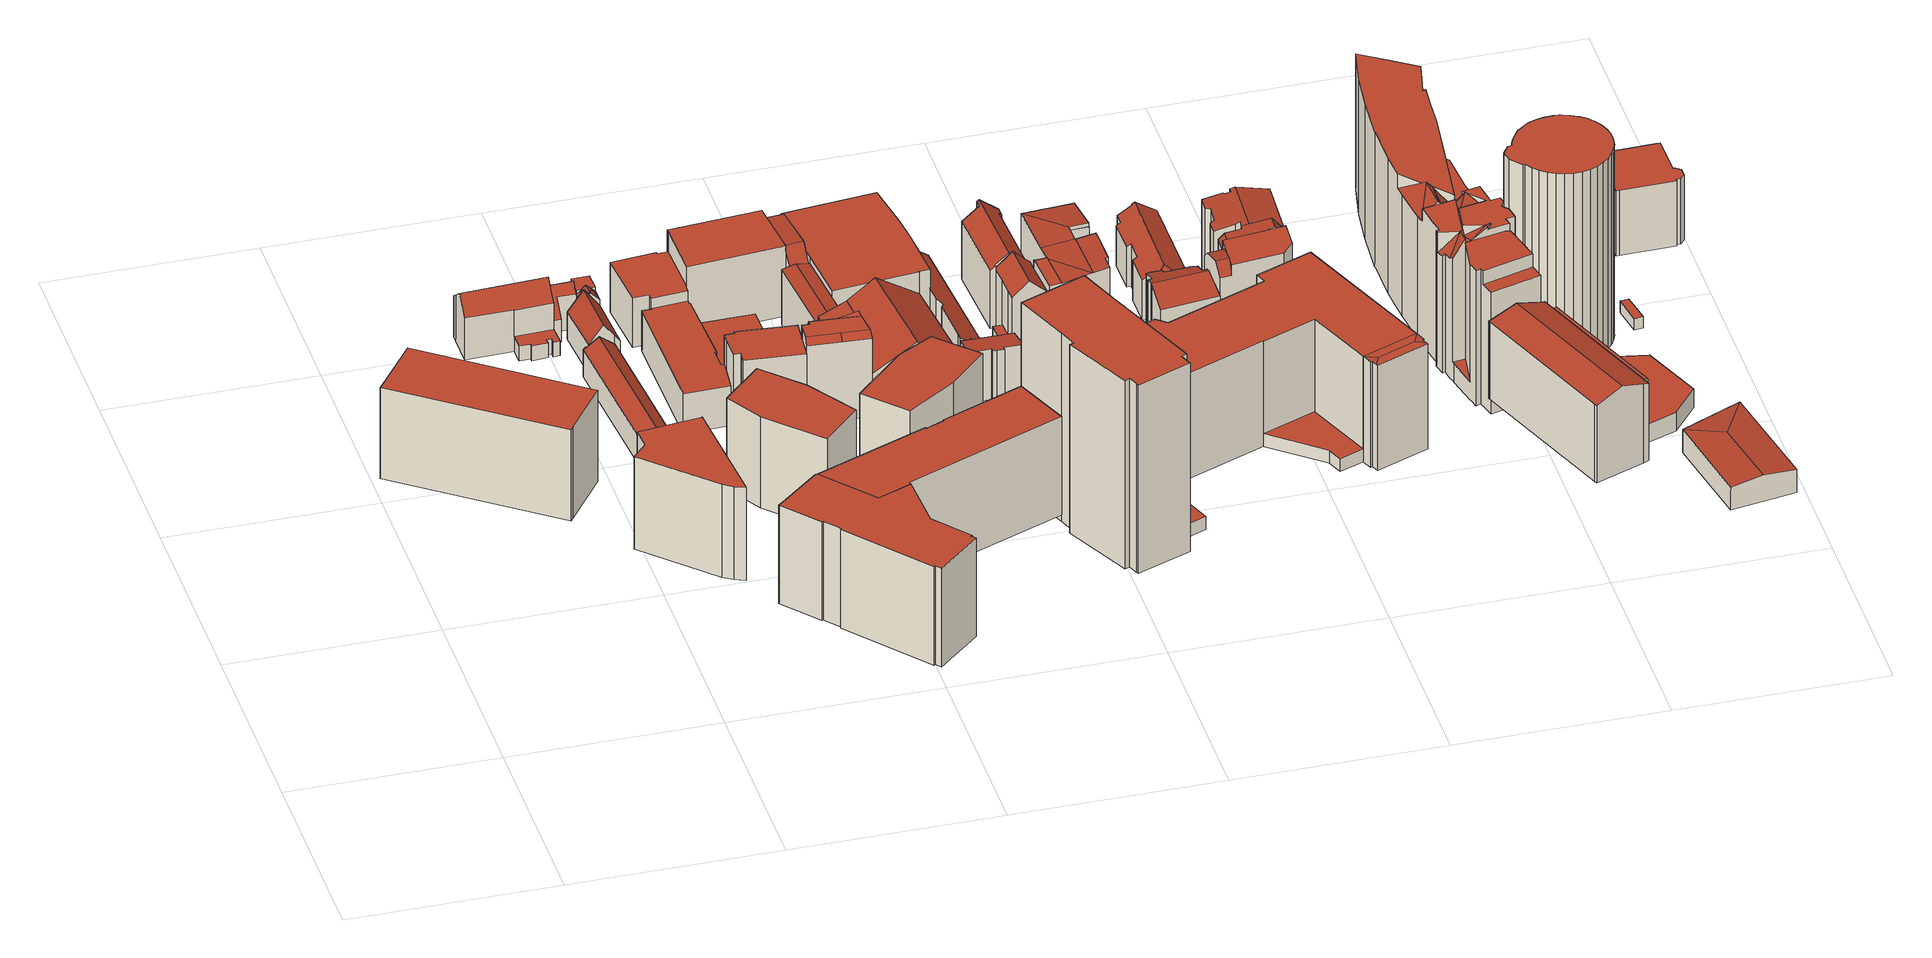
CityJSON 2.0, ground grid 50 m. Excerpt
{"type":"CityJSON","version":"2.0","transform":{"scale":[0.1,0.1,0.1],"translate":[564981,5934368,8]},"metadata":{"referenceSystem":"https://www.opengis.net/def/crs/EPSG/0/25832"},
"CityObjects":{
"building1":{"type":"Building","attributes":{"Gemeindeschluessel":"02100108","Geometrietyp2DReferenz":"3000","function":"31001_3010","roofType":"1000","measuredHeight":24.25,"storeysAboveGround":6},"address":[{"country":"Germany","locality":"Hamburg","thoroughfareNumber":"100","thoroughfareName":"Kaiser-Wilhelm-Straße","postcode":"20355"}],"geometry":[{"type":"Solid","lod":"2","boundaries":[[[[0,1,2,3,4,5]],[[6,7,8,9,10,11]],[[0,5,10,9]],[[4,3,6,11]],[[3,2,7,6]],[[2,1,8,7]],[[1,0,9,8]],[[10,5,4,11]]]],"semantics":{"surfaces":[{"type":"RoofSurface"},{"type":"GroundSurface"},{"type":"WallSurface"}],"values":[[0,1,2,2,2,2,2,2]]}}]},
"building2":{"type":"Building","attributes":{"Gemeindeschluessel":"02100108","Geometrietyp2DReferenz":"3000","function":"31001_2310","roofType":"1000","measuredHeight":24.71,"storeysAboveGround":7},"address":[{"country":"Germany","locality":"Hamburg","thoroughfareNumber":"50","thoroughfareName":"Kaiser-Wilhelm-Straße","postcode":"20355"}],"geometry":[{"type":"Solid","lod":"2","boundaries":[[[[12,13,14,15]],[[13,16,17,14]],[[16,18,19,17]],[[18,20,21,19]],[[18,16,13,12,22,23,24,20]],[[25,26,15,14,17,19,21,27]],[[26,22,12,15]],[[25,23,22,26]],[[21,20,24,27]],[[27,24,23,25]]]],"semantics":{"surfaces":[{"type":"WallSurface"},{"type":"RoofSurface"},{"type":"GroundSurface"}],"values":[[0,0,0,0,1,2,0,0,0,0]]}}]},
"building3":{"type":"Building","attributes":{"Gemeindeschluessel":"02100108","Geometrietyp2DReferenz":"3000","function":"31001_2010","roofType":"3100","measuredHeight":14.69,"storeysAboveGround":3},"address":[{"country":"Germany","locality":"Hamburg","thoroughfareNumber":"11","thoroughfareName":"Dragonerstall","postcode":"20355"}],"geometry":[{"type":"Solid","lod":"2","boundaries":[[[[28,29,30,31,32,33,34,35,36,37]],[[38,39,40,41]],[[42,43,36,35]],[[34,33,44,45]],[[33,32,46,44]],[[32,31,47,46]],[[31,30,48,47]],[[30,29,49,48]],[[29,28,50,49]],[[28,37,51,50]],[[52,41,40,53,54,45,44,46,47,48,49,50,51,55]],[[51,37,36,43,56,55]],[[54,57,42,35,34,45]],[[53,58,59,57,54]],[[53,40,39,58]],[[52,55,56,60]],[[52,60,61,38,41]],[[58,39,38,61,59]],[[61,60,56,43,42,57,59]]]],"semantics":{"surfaces":[{"type":"RoofSurface"},{"type":"WallSurface"},{"type":"GroundSurface"}],"values":[[0,1,1,1,1,1,1,1,1,1,2,1,1,1,1,1,1,0,0]]}}]},
"building4":{"type":"Building","attributes":{"Gemeindeschluessel":"02100108","Geometrietyp2DReferenz":"3000","function":"31001_1010","roofType":"3100","measuredHeight":10.01,"storeysAboveGround":2},"address":[{"country":"Germany","locality":"Hamburg","thoroughfareNumber":"54a","thoroughfareName":"Bäckerbreitergang","postcode":"20355"}],"geometry":[{"type":"Solid","lod":"2","boundaries":[[[[62,63,64,65]],[[66,67,68,69]],[[67,70,71,68]],[[70,72,73,71]],[[69,68,71,73,65,64,74]],[[65,73,72,75,62]],[[69,74,76,66]],[[64,63,77,76,74]],[[63,62,75,77]],[[75,72,70,67,66,76,77]]]],"semantics":{"surfaces":[{"type":"WallSurface"},{"type":"GroundSurface"},{"type":"RoofSurface"}],"values":[[0,0,0,0,1,0,0,0,2,2]]}}]},
"building5":{"type":"Building","attributes":{"Gemeindeschluessel":"02100108","Geometrietyp2DReferenz":"3000","function":"31001_1010","roofType":"3100","measuredHeight":12.44,"storeysAboveGround":2},"address":[{"country":"Germany","locality":"Hamburg","thoroughfareNumber":"50","thoroughfareName":"Bäckerbreitergang","postcode":"20355"}],"geometry":[{"type":"Solid","lod":"2","boundaries":[[[[78,79,80,81,82]],[[80,79,83,84]],[[79,78,85,83]],[[86,84,83,85,87]],[[80,84,86,88,81]],[[86,87,89,88]],[[85,78,82,89,87]],[[89,82,81,88]]]],"semantics":{"surfaces":[{"type":"RoofSurface"},{"type":"WallSurface"},{"type":"GroundSurface"}],"values":[[0,1,1,2,1,1,1,0]]}}]},
"building6":{"type":"Building","attributes":{"Gemeindeschluessel":"02100108","Geometrietyp2DReferenz":"3000","function":"31001_1010","roofType":"3100","measuredHeight":11.2,"storeysAboveGround":3},"address":[{"country":"Germany","locality":"Hamburg","thoroughfareNumber":"9","thoroughfareName":"Dragonerstall","postcode":"20355"}],"geometry":[{"type":"Solid","lod":"2","boundaries":[[[[90,91,92,93,94]],[[95,96,97,98]],[[99,100,101,90,102,103,104,95,105]],[[106,96,95]],[[107,108,95,98]],[[105,108,107]],[[109,105,107,110]],[[111,105,109]],[[103,102,112]],[[101,91,90]],[[99,105,111]],[[104,106,95]],[[113,114,115,116]],[[110,107,98,97,117,118]],[[119,116,115,120,121,118,117,122]],[[92,120,115,114,93]],[[117,97,96,106,104,122]],[[121,100,99,111,109,110,118]],[[95,108,105]],[[120,92,91,101,100,121]],[[116,119,123,113]],[[122,104,103,112,123,119]],[[90,94,102]],[[123,112,102,94,93,114,113]]]],"semantics":{"surfaces":[{"type":"RoofSurface"},{"type":"WallSurface"},{"type":"GroundSurface"}],"values":[[0,0,0,0,0,0,0,0,1,1,1,1,1,1,2,1,1,1,1,1,1,1,1,0]]}}]},
"building7":{"type":"Building","attributes":{"Gemeindeschluessel":"02100108","Geometrietyp2DReferenz":"3000","function":"31001_1120","roofType":"1000","measuredHeight":24.29,"storeysAboveGround":7},"address":[{"country":"Germany","locality":"Hamburg","thoroughfareNumber":"12","thoroughfareName":"Bäckerbreitergang","postcode":"20355"}],"geometry":[{"type":"Solid","lod":"2","boundaries":[[[[124,125,126,127]],[[125,128,129,126]],[[128,130,131,129]],[[132,133,134,135]],[[133,124,127,134]],[[130,132,135,131]],[[135,134,127,126,129,131]],[[130,128,125,124,133,132]]]],"semantics":{"surfaces":[{"type":"WallSurface"},{"type":"GroundSurface"},{"type":"RoofSurface"}],"values":[[0,0,0,0,0,0,1,2]]}}]},
"building8":{"type":"Building","attributes":{"Gemeindeschluessel":"02100108","Geometrietyp2DReferenz":"3000","function":"31001_3010","roofType":"1000","measuredHeight":26.12,"storeysAboveGround":7},"address":[{"country":"Germany","locality":"Hamburg","thoroughfareNumber":"40","thoroughfareName":"Kaiser-Wilhelm-Straße","postcode":"20355"}],"geometry":[{"type":"Solid","lod":"2","boundaries":[[[[136,137,138,139]],[[140,141,142,143]],[[144,145,146,147]],[[145,148,149,146]],[[148,150,151,149]],[[150,152,153,151]],[[137,154,155,138]],[[156,157,158,159]],[[157,160,161,158]],[[160,162,163,161]],[[162,164,165,163]],[[164,166,167,165]],[[168,169,170,171]],[[169,172,173,170]],[[174,175,176,177]],[[175,178,179,176]],[[139,156,159,179,178,136]],[[180,171,170,173,147,146,149,151,153,143,142,177,176,179,159,158,161,163,165,167,181]],[[140,152,150,148,145,144,172,169,168,182,154,137,136,178,175,174,141]],[[182,180,181,183,155,154]],[[181,167,166,183]],[[144,147,173,172]],[[168,171,180,182]],[[174,177,142,141]],[[140,143,153,152]],[[166,164,162,160,157,156,139,138,155,183]]]],"semantics":{"surfaces":[{"type":"WallSurface"},{"type":"GroundSurface"},{"type":"RoofSurface"}],"values":[[0,0,0,0,0,0,0,0,0,0,0,0,0,0,0,0,0,1,2,0,0,0,0,0,0,2]]}}]},
"building9":{"type":"Building","attributes":{"Gemeindeschluessel":"02100108","Geometrietyp2DReferenz":"3000","function":"31001_1120","roofType":"1000","measuredHeight":18.52,"storeysAboveGround":6},"address":[{"country":"Germany","locality":"Hamburg","thoroughfareNumber":"45","thoroughfareName":"Valentinskamp","postcode":"20355"}],"geometry":[{"type":"Solid","lod":"2","boundaries":[[[[184,185,186,187,188,189,190,191,192,193]],[[194,195,196,197]],[[198,194,197,199]],[[200,201,202,203,204]],[[192,191,205,206]],[[191,190,207,205]],[[186,185,208,209]],[[184,193,210,211]],[[193,192,206,210]],[[212,213,214,215]],[[216,217,218,219]],[[220,221,203,202]],[[222,223,224,225]],[[226,222,189,188]],[[227,228,229,220]],[[230,231,232,233]],[[234,235,236,237]],[[235,238,239,236]],[[240,227,220,202,201]],[[200,204,241,242]],[[243,244,245,246]],[[247,248,223,222,226,249]],[[250,212,215,251]],[[252,218,217,253,254,255]],[[223,248,256,224]],[[257,258,249,226,188,187,259,260]],[[246,261,195,194,198,243]],[[259,262,263,255,254,264,233,232,265,266,237,236,239,242,241,251,215,214,211,210,206,205,207,225,224,256,261,246,245,260]],[[253,217,216,267,209,208,213,212,250,221,220,229,268]],[[219,218,252,269]],[[267,262,259,187,186,209]],[[269,263,262,267,216,219]],[[268,264,254,253]],[[229,228,230,233,264,268]],[[256,248,247,196,195,261]],[[249,258,199,197,196,247]],[[266,265,270,271]],[[260,245,244,257]],[[252,255,263,269]],[[239,238,240,201,200,242]],[[237,266,271,234]],[[265,232,231,270]],[[241,204,203,221,250,251]],[[214,213,208,185,184,211]],[[207,190,189,222,225]],[[244,243,198,199,258,257]],[[231,230,228,227,240,238,235,234,271,270]]]],"semantics":{"surfaces":[{"type":"RoofSurface"},{"type":"WallSurface"},{"type":"GroundSurface"}],"values":[[0,0,0,0,1,1,1,1,1,1,1,1,1,1,1,1,1,1,1,1,1,0,1,1,1,1,1,2,0,0,1,1,1,1,1,1,1,1,1,1,1,1,1,1,1,0,0]]}}]},
"building10":{"type":"Building","attributes":{"Gemeindeschluessel":"02100108","Geometrietyp2DReferenz":"3000","function":"31001_1120","roofType":"1000","measuredHeight":22.48,"storeysAboveGround":6},"address":[{"country":"Germany","locality":"Hamburg","thoroughfareNumber":"45a","thoroughfareName":"Valentinskamp","postcode":"20355"}],"geometry":[{"type":"Solid","lod":"2","boundaries":[[[[272,273,274,275]],[[276,277,278,279]],[[280,281,282,283]],[[284,285,286,287,279,278]],[[285,288,286]],[[289,290,275,274]],[[291,292,293,294]],[[282,281,295,296]],[[286,288,280,283]],[[294,293,297,298,296,295,299,300]],[[295,281,280,288,285,284,290,289,299]],[[298,287,286,283,282,296]],[[297,276,279,287,298]],[[293,292,277,276,297]],[[299,289,274,273,300]],[[300,273,272,291,294]],[[290,284,278,277,292,291,272,275]]]],"semantics":{"surfaces":[{"type":"RoofSurface"},{"type":"WallSurface"},{"type":"GroundSurface"}],"values":[[0,0,0,0,0,0,1,1,1,2,1,1,1,1,1,1,0]]}}]},
"building11":{"type":"Building","attributes":{"Gemeindeschluessel":"02100108","Geometrietyp2DReferenz":"3000","function":"31001_1120","roofType":"1000","measuredHeight":24.5,"storeysAboveGround":7},"address":[{"country":"Germany","locality":"Hamburg","thoroughfareNumber":"14","thoroughfareName":"Bäckerbreitergang","postcode":"20355"}],"geometry":[{"type":"Solid","lod":"2","boundaries":[[[[301,302,303,304]],[[302,305,306,303]],[[307,301,304,308]],[[309,310,311,312]],[[310,307,308,311]],[[312,306,305,309]],[[312,311,308,304,303,306]],[[305,302,301,307,310,309]]]],"semantics":{"surfaces":[{"type":"WallSurface"},{"type":"GroundSurface"},{"type":"RoofSurface"}],"values":[[0,0,0,0,0,0,1,2]]}}]},
"building12":{"type":"Building","attributes":{"Gemeindeschluessel":"02100108","Geometrietyp2DReferenz":"3000","function":"31001_1120","roofType":"3100","measuredHeight":15.2,"storeysAboveGround":4},"address":[{"country":"Germany","locality":"Hamburg","thoroughfareNumber":"22","thoroughfareName":"Bäckerbreitergang","postcode":"20355"}],"geometry":[{"type":"Solid","lod":"2","boundaries":[[[[313,314,315,316]],[[317,318,315,314]],[[313,316,319,320]],[[318,317,321,322]],[[316,315,318,322,319]],[[317,314,313,320,321]],[[320,319,322,321]]]],"semantics":{"surfaces":[{"type":"RoofSurface"},{"type":"WallSurface"},{"type":"GroundSurface"}],"values":[[0,0,1,1,1,1,2]]}}]},
"building13":{"type":"Building","attributes":{"name":"Theater","Gemeindeschluessel":"02100108","Geometrietyp2DReferenz":"3000","function":"31001_1010","roofType":"1000","measuredHeight":18.66,"storeysAboveGround":4},"address":[{"country":"Germany","locality":"Hamburg","thoroughfareNumber":"40","thoroughfareName":"Valentinskamp","postcode":"20355"}],"geometry":[{"type":"Solid","lod":"2","boundaries":[[[[323,324,325,326,327]],[[328,329,330]],[[331,326,325]],[[332,333,334,335]],[[336,337,338,339]],[[340,341,342,343]],[[341,344,345,342]],[[344,346,347,345]],[[335,334,339,338,343,342,345,347,348,349,350]],[[349,348,351,328,330,352]],[[350,327,326,331,332,335]],[[327,350,349,352,323]],[[343,338,337,340]],[[324,329,325]],[[348,347,346,351]],[[339,334,333,336]],[[352,330,329,324,323]],[[333,332,331,325,329,328,351,346,344,341,340,337,336]]]],"semantics":{"surfaces":[{"type":"RoofSurface"},{"type":"WallSurface"},{"type":"GroundSurface"}],"values":[[0,1,1,1,1,1,1,1,2,1,1,1,1,1,1,1,0,0]]}}]},
"building14":{"type":"Building","attributes":{"Gemeindeschluessel":"02100108","Geometrietyp2DReferenz":"3000","function":"31001_3010","roofType":"1000","measuredHeight":50.09,"storeysAboveGround":13},"address":[{"country":"Germany","locality":"Hamburg","thoroughfareNumber":"7","thoroughfareName":"Caffamacherreihe","postcode":"20355"}],"geometry":[{"type":"Solid","lod":"2","boundaries":[[[[353,354,355,356]],[[354,357,358,355]],[[357,359,360,358]],[[359,361,362,360]],[[361,363,364,362]],[[363,365,366,364]],[[365,367,368,366]],[[367,369,370,368]],[[369,371,372,370]],[[371,373,374,372]],[[373,375,376,374]],[[375,377,378,376]],[[379,380,381,382]],[[380,383,384,381]],[[356,384,383,353]],[[382,378,377,379]],[[382,381,384,356,355,358,360,362,364,366,368,370,372,374,376,378]],[[377,375,373,371,369,367,365,363,361,359,357,354,353,383,380,379]]]],"semantics":{"surfaces":[{"type":"WallSurface"},{"type":"GroundSurface"},{"type":"RoofSurface"}],"values":[[0,0,0,0,0,0,0,0,0,0,0,0,0,0,0,0,1,2]]}}]},
"building15":{"type":"Building","attributes":{"Gemeindeschluessel":"02100108","Geometrietyp2DReferenz":"3000","function":"31001_2100","roofType":"1000","measuredHeight":13.47,"storeysAboveGround":4},"address":[{"country":"Germany","locality":"Hamburg","thoroughfareNumber":"38f","thoroughfareName":"Valentinskamp","postcode":"20355"}],"geometry":[{"type":"Solid","lod":"2","boundaries":[[[[385,386,387,388]],[[386,389,390,387]],[[389,391,392,390]],[[391,393,394,392]],[[393,395,396,394]],[[395,397,398,396]],[[397,399,400,398]],[[399,401,402,400]],[[403,385,388,404]],[[401,403,404,402]],[[404,388,387,390,392,394,396,398,400,402]],[[401,399,397,395,393,391,389,386,385,403]]]],"semantics":{"surfaces":[{"type":"WallSurface"},{"type":"GroundSurface"},{"type":"RoofSurface"}],"values":[[0,0,0,0,0,0,0,0,0,0,1,2]]}}]},
"building16":{"type":"Building","attributes":{"Gemeindeschluessel":"02100108","Geometrietyp2DReferenz":"3000","function":"31001_1010","roofType":"2100","measuredHeight":13.15,"storeysAboveGround":3},"address":[{"country":"Germany","locality":"Hamburg","thoroughfareNumber":"38a","thoroughfareName":"Valentinskamp","postcode":"20355"}],"geometry":[{"type":"Solid","lod":"2","boundaries":[[[[405,406,407,408]],[[406,409,410,407]],[[409,411,412,410]],[[411,413,414,412]],[[413,415,416,414]],[[415,417,418,416]],[[417,419,420,418]],[[419,421,422,420]],[[423,424,425,426]],[[424,427,428,425]],[[429,430,431,432]],[[430,433,434,431]],[[433,405,408,434]],[[435,436,437,438]],[[427,429,432,428]],[[436,423,426,437]],[[421,435,438,422]],[[438,437,426,425,428,432,431,434,408,407,410,412,414,416,418,420,422]],[[421,419,417,415,413,411,409,406,405,433,430,429,427,424,423,436,435]]]],"semantics":{"surfaces":[{"type":"WallSurface"},{"type":"GroundSurface"},{"type":"RoofSurface"}],"values":[[0,0,0,0,0,0,0,0,0,0,0,0,0,0,0,0,0,1,2]]}}]},
"building17":{"type":"Building","attributes":{"Gemeindeschluessel":"02100108","Geometrietyp2DReferenz":"3000","function":"31001_2600","roofType":"1000","measuredHeight":3,"storeysAboveGround":1},"address":[{"country":"Germany","locality":"Hamburg","thoroughfareName":"Valentinskamp","postcode":"20355"}],"geometry":[{"type":"Solid","lod":"2","boundaries":[[[[439,440,441,442]],[[443,444,445,446]],[[444,439,442,445]],[[443,440,439,444]],[[446,441,440,443]],[[445,442,441,446]]]],"semantics":{"surfaces":[{"type":"GroundSurface"},{"type":"RoofSurface"},{"type":"WallSurface"}],"values":[[0,1,2,2,2,2]]}}]},
"building18":{"type":"Building","attributes":{"Gemeindeschluessel":"02100108","Geometrietyp2DReferenz":"3000","function":"31001_1010","roofType":"3100","measuredHeight":19.05,"storeysAboveGround":5},"address":[{"country":"Germany","locality":"Hamburg","thoroughfareNumber":"38c","thoroughfareName":"Valentinskamp","postcode":"20355"}],"geometry":[{"type":"Solid","lod":"2","boundaries":[[[[447,448,449,450,451,452,453]],[[454,455,456,457,451,450]],[[449,448,458,459]],[[448,447,460,458]],[[447,453,461,460]],[[453,452,462,461]],[[457,456,463,464]],[[456,455,465,463]],[[455,454,466,465]],[[454,450,449,459,466]],[[452,451,457,464,462]],[[464,463,465,466,459,458,460,461,462]]]],"semantics":{"surfaces":[{"type":"RoofSurface"},{"type":"WallSurface"},{"type":"GroundSurface"}],"values":[[0,0,1,1,1,1,1,1,1,1,1,2]]}}]},
"building19":{"type":"Building","attributes":{"Gemeindeschluessel":"02100108","Geometrietyp2DReferenz":"3000","function":"31001_1010","roofType":"3100","measuredHeight":18.86,"storeysAboveGround":5},"address":[{"country":"Germany","locality":"Hamburg","thoroughfareNumber":"38b","thoroughfareName":"Valentinskamp","postcode":"20355"}],"geometry":[{"type":"Solid","lod":"2","boundaries":[[[[467,468,469,470]],[[468,471,472,469]],[[473,474,475,476]],[[474,477,478,475]],[[479,480,481,482]],[[482,481,470,469,472,476,475,478,483,484]],[[485,484,483,486,487]],[[483,478,477,486]],[[470,481,480,467]],[[482,484,485,479]],[[472,471,488,473,476]],[[477,474,473,488,487,486]],[[485,487,488,471,468,467,480,479]]]],"semantics":{"surfaces":[{"type":"WallSurface"},{"type":"GroundSurface"},{"type":"RoofSurface"}],"values":[[0,0,0,0,0,1,0,0,0,0,0,2,2]]}}]},
"building20":{"type":"Building","attributes":{"name":"Fabrique","Gemeindeschluessel":"02100108","Geometrietyp2DReferenz":"3000","function":"31001_3030","roofType":"1000","measuredHeight":19.66,"storeysAboveGround":5},"address":[{"country":"Germany","locality":"Hamburg","thoroughfareNumber":"34a","thoroughfareName":"Valentinskamp","postcode":"20355"}],"geometry":[{"type":"Solid","lod":"2","boundaries":[[[[489,490,491,492]],[[493,494,495,496]],[[495,497,498,499]],[[500,501,502]],[[491,490,495,499]],[[490,489,496,495]],[[503,504,501,500]],[[505,506,507,508]],[[509,510,511,512]],[[510,513,514,511]],[[502,501,515,516]],[[511,514,517,518,519,520,521,522,516,515,523,508,507,512]],[[518,492,491,499,498,519]],[[521,520,497,524,525]],[[514,513,526,527,494,493,517]],[[512,507,506,509]],[[522,528,503,500,502,516]],[[519,498,497,520]],[[526,529,530,527]],[[523,531,530,529,505,508]],[[515,501,504,531,523]],[[522,521,525,528]],[[517,493,496,489,492,518]],[[526,513,510,509,506,505,529]],[[530,531,524,497,495,494,527]],[[524,531,504,525]],[[525,504,503,528]]]],"semantics":{"surfaces":[{"type":"RoofSurface"},{"type":"WallSurface"},{"type":"GroundSurface"}],"values":[[0,0,0,0,1,1,1,1,1,1,1,2,1,1,1,1,1,1,1,1,1,1,1,0,0,0,0]]}}]},
"building21":{"type":"Building","attributes":{"Gemeindeschluessel":"02100108","Geometrietyp2DReferenz":"3000","function":"31001_3010","roofType":"1000","measuredHeight":28.06,"storeysAboveGround":7},"address":[{"country":"Germany","locality":"Hamburg","thoroughfareNumber":"5","thoroughfareName":"Caffamacherreihe","postcode":"20355"}],"geometry":[{"type":"Solid","lod":"2","boundaries":[[[[532,533,534,535]],[[536,537,538,539]],[[540,541,542,543,544]],[[545,546,547,548,549]],[[545,549,550,551,552]],[[553,554,546,545,552,555]],[[556,557,547,546,554]],[[558,559,381,384]],[[560,561,532,535]],[[562,563,536,539]],[[561,564,533,532]],[[563,565,537,536]],[[566,567,543,542]],[[540,544,568,569]],[[565,570,538,537]],[[548,566,542,541]],[[551,550,571,572]],[[553,555,573,574]],[[557,556,575,576]],[[557,576,577,578,547]],[[534,533,564,562,539,538,570,578,577,579]],[[571,580,569,568,581,582,583,356,384,381,584,579,577,576,575,574,573,572]],[[585,586,567,566,548,547,578,570,565,563,562,564,561,560,587,559,558,588,589]],[[585,582,581,586]],[[571,550,549,548,580]],[[573,555,552,551,572]],[[575,556,554,553,574]],[[580,548,541,540,569]],[[568,544,543,567,586,581]],[[356,583,590,591]],[[582,585,589,592,590,583]],[[584,587,560,535,534,579]],[[356,591,593,588,558,384]],[[589,588,593,592]],[[587,584,381,559]],[[593,591,590,592]]]],"semantics":{"surfaces":[{"type":"RoofSurface"},{"type":"WallSurface"},{"type":"GroundSurface"}],"values":[[0,0,0,0,0,0,0,1,1,1,1,1,1,1,1,1,1,1,1,1,1,2,0,1,1,1,1,1,1,1,1,1,1,1,1,0]]}}]},
"building22":{"type":"Building","attributes":{"Gemeindeschluessel":"02100108","Geometrietyp2DReferenz":"3000","function":"31001_1010","roofType":"3100","measuredHeight":17.59,"storeysAboveGround":4},"address":[{"country":"Germany","locality":"Hamburg","thoroughfareNumber":"83","thoroughfareName":"Speckstraße","postcode":"20355"}],"geometry":[{"type":"Solid","lod":"2","boundaries":[[[[594,595,596,597]],[[598,599,600,601]],[[599,602,603,600]],[[602,604,605,603]],[[604,606,607,605]],[[608,594,597,609]],[[610,611,612,613]],[[614,615,616,617]],[[615,618,619,616]],[[618,620,621,619]],[[620,622,623,621]],[[612,609,597,596,617,616,619,621,623,624,601,600,603,605,607,625,613]],[[625,607,606,626,627]],[[613,625,627,610]],[[612,611,628,608,609]],[[601,624,629,598]],[[624,623,622,629]],[[617,596,595,614]],[[627,626,628,611,610]],[[595,594,608,628,626,606,604,602,599,598,629,622,620,618,615,614]]]],"semantics":{"surfaces":[{"type":"WallSurface"},{"type":"GroundSurface"},{"type":"RoofSurface"}],"values":[[0,0,0,0,0,0,0,0,0,0,0,1,0,0,0,0,0,0,2,2]]}}]},
"building23":{"type":"Building","attributes":{"Gemeindeschluessel":"02100108","Geometrietyp2DReferenz":"3000","function":"31001_1010","roofType":"3200","measuredHeight":13.6,"storeysAboveGround":3},"address":[{"country":"Germany","locality":"Hamburg","thoroughfareNumber":"28a","thoroughfareName":"Valentinskamp","postcode":"20355"}],"geometry":[{"type":"Solid","lod":"2","boundaries":[[[[630,631,632,633,634,635,636,637,638,639,640,641,642,643,644]],[[645,646,647,648,649,650,651,652,653,633,632,654]],[[653,655,656,634,633]],[[643,642,657,658]],[[642,641,659,657]],[[641,640,660,659]],[[640,639,661,660]],[[639,638,662,661]],[[638,637,663,662]],[[637,636,664,663]],[[636,635,665,664]],[[631,630,666,667]],[[630,644,668,666]],[[644,643,658,668]],[[652,651,669,670]],[[651,650,671,669]],[[650,649,672,671]],[[649,648,673,672]],[[648,647,674,673]],[[647,646,675,674]],[[646,645,676,675]],[[645,654,677,676]],[[656,655,678,679]],[[669,671,672,673,674,675,676,677,667,666,668,658,657,659,660,661,662,663,664,665,679,678,670]],[[678,655,653,652,670]],[[677,654,632,631,667]],[[665,635,634,656,679]]]],"semantics":{"surfaces":[{"type":"RoofSurface"},{"type":"WallSurface"},{"type":"GroundSurface"}],"values":[[0,0,0,1,1,1,1,1,1,1,1,1,1,1,1,1,1,1,1,1,1,1,1,2,1,1,1]]}}]},
"building24":{"type":"Building","attributes":{"Gemeindeschluessel":"02100108","Geometrietyp2DReferenz":"3000","function":"31001_1120","roofType":"1000","measuredHeight":22.98,"storeysAboveGround":5},"address":[{"country":"Germany","locality":"Hamburg","thoroughfareNumber":"37","thoroughfareName":"Caffamacherreihe","postcode":"20355"}],"geometry":[{"type":"Solid","lod":"2","boundaries":[[[[680,681,682,683]],[[684,685,680,683,686]],[[687,688,684,686,689]],[[690,691,692,685,688,693,694,695,696,697,698]],[[699,700,701,702,703,704,698]],[[705,706,700,699,697]],[[693,688,687]],[[696,705,697]],[[695,694,707,708]],[[702,701,709,710]],[[707,711,712,713,714,710,709,715,708]],[[711,689,686,683,682,712]],[[714,713,691,690,716,717]],[[702,710,714,717,703]],[[697,699,698]],[[709,701,700,706,715]],[[715,706,705,696,695,708]],[[698,704,716,690]],[[692,681,680,685]],[[707,694,693,687,689,711]],[[685,684,688]],[[712,682,681,692,691,713]],[[717,716,704,703]]]],"semantics":{"surfaces":[{"type":"RoofSurface"},{"type":"WallSurface"},{"type":"GroundSurface"}],"values":[[0,0,0,0,0,0,1,1,1,1,2,1,1,1,1,1,1,1,1,1,1,1,0]]}}]},
"building25":{"type":"Building","attributes":{"Gemeindeschluessel":"02100108","Geometrietyp2DReferenz":"3000","function":"31001_1120","roofType":"3100","measuredHeight":22.16,"storeysAboveGround":5},"address":[{"country":"Germany","locality":"Hamburg","thoroughfareNumber":"45","thoroughfareName":"Caffamacherreihe","postcode":"20355"}],"geometry":[{"type":"Solid","lod":"2","boundaries":[[[[718,719,720,721,722,723,724,725,726,727,728,729,730,731,732,733]],[[734,722,721,735]],[[732,731,736,737]],[[731,730,738,736]],[[730,729,739,738]],[[729,728,740,739]],[[728,727,741,740]],[[727,726,742,741]],[[726,725,743,742]],[[725,724,744,743]],[[724,723,745,744]],[[720,719,746,709]],[[719,718,747,746]],[[718,733,748,747]],[[733,732,737,748]],[[734,735,715,749]],[[735,721,720,709,715]],[[723,722,734,749,745]],[[749,715,709,746,747,748,737,736,738,739,740,741,742,743,744,745]]]],"semantics":{"surfaces":[{"type":"RoofSurface"},{"type":"WallSurface"},{"type":"GroundSurface"}],"values":[[0,0,1,1,1,1,1,1,1,1,1,1,1,1,1,1,1,1,2]]}}]},
"building26":{"type":"Building","attributes":{"name":"Polizei","Gemeindeschluessel":"02100108","Geometrietyp2DReferenz":"3000","function":"31001_3070","roofType":"3100","measuredHeight":22.84,"storeysAboveGround":5},"address":[{"country":"Germany","locality":"Hamburg","thoroughfareNumber":"4","thoroughfareName":"Caffamacherreihe","postcode":"20355"}],"geometry":[{"type":"Solid","lod":"2","boundaries":[[[[750,751,752,753,754]],[[755,756,757,758]],[[759,755,758,760]],[[761,762,752,751]],[[763,764,765,766]],[[750,754,767,768]],[[769,770,771,772]],[[770,773,774,771]],[[772,771,774,766,765,760,758,757,775,768,767,776,777]],[[760,765,764,759]],[[767,754,753,776]],[[774,773,778,763,766]],[[772,777,762,769]],[[776,753,752,762,777]],[[775,779,761,751,750,768]],[[757,756,780,779,775]],[[773,770,769,762,761,779,780,778]],[[780,756,755,759,764,763,778]]]],"semantics":{"surfaces":[{"type":"RoofSurface"},{"type":"WallSurface"},{"type":"GroundSurface"}],"values":[[0,1,1,1,1,1,1,1,2,1,1,1,1,1,1,1,0,0]]}}]},
"building27":{"type":"Building","attributes":{"Gemeindeschluessel":"02100108","Geometrietyp2DReferenz":"3000","function":"31001_3070","roofType":"1000","measuredHeight":4.9,"storeysAboveGround":1},"address":[{"country":"Germany","locality":"Hamburg","thoroughfareName":"Caffamacherreihe","postcode":"20355"}],"geometry":[{"type":"Solid","lod":"2","boundaries":[[[[781,782,783,784]],[[785,786,781,784]],[[787,788,786,785]],[[787,789,790,788]],[[789,791,792,790]],[[792,791,793,794]],[[793,795,796,794]],[[796,795,783,782]],[[784,783,795,793,791,789,787,785]],[[786,788,790,792,794,796,782,781]]]],"semantics":{"surfaces":[{"type":"WallSurface"},{"type":"GroundSurface"},{"type":"RoofSurface"}],"values":[[0,0,0,0,0,0,0,0,1,2]]}}]},
"building28":{"type":"Building","attributes":{"Gemeindeschluessel":"02100108","Geometrietyp2DReferenz":"3000","function":"31001_2010","roofType":"1000","measuredHeight":50.69,"storeysAboveGround":13},"address":[{"country":"Germany","locality":"Hamburg","thoroughfareNumber":"8","thoroughfareName":"Caffamacherreihe","postcode":"20355"}],"geometry":[{"type":"Solid","lod":"2","boundaries":[[[[797,798,799,800,801]],[[802,799,798,803]],[[804,805,806]],[[804,806,807]],[[808,804,807]],[[808,807,809]],[[799,802,810]],[[811,812,813]],[[814,811,813]],[[815,816,817,818]],[[819,820,821]],[[821,820,822]],[[814,813,823]],[[824,825,826]],[[827,819,821]],[[828,829,830,831,832,833,834,835]],[[822,827,821]],[[836,814,823]],[[837,838,839]],[[840,841,842,843]],[[844,845,846,847]],[[848,849,850]],[[851,852,853]],[[854,855,856]],[[857,858,859,860]],[[858,861,862,859]],[[861,863,864,862]],[[865,866,867]],[[868,869,820,819]],[[870,871,872,873]],[[874,800,799]],[[797,801,875,876]],[[812,877,802,803,842,841]],[[808,809,825,824]],[[878,877,812,841,840]],[[877,813,812]],[[879,880,850,849]],[[881,882,817,816]],[[883,884,885,886]],[[810,887,799]],[[887,810,802,877,812,811]],[[810,888,889,869,887]],[[869,889,890,822,820]],[[888,810,887,811,814]],[[815,818,891,892]],[[833,832,847,846]],[[831,830,893,894]],[[830,829,895,893]],[[896,897,898,899]],[[897,900,901,898]],[[900,902,903,901]],[[902,904,905,903]],[[890,906,827,822]],[[836,907,814]],[[836,823,908,907]],[[909,910,839,838]],[[839,910,911,856,855]],[[912,913,837,853,852]],[[913,909,838,837]],[[837,913,914,915,851,853]],[[916,917,918,919]],[[920,921,910,839,855,854]],[[910,921,914,913,837,839]],[[922,923,924,925]],[[923,926,927,924]],[[926,928,929,927]],[[930,931,932,933]],[[931,934,935,932]],[[934,936,937,935]],[[936,938,939,937]],[[938,940,941,939]],[[940,942,943,941]],[[942,944,945,943]],[[944,946,947,945]],[[946,948,949,947]],[[950,951,952,953]],[[951,954,955,952]],[[954,956,957,955]],[[956,958,959,957]],[[958,960,961,959]],[[962,963,964,965]],[[963,966,967,964]],[[966,968,969,967]],[[970,971,972,973]],[[974,975,976,977]],[[848,850,880,881,816,815,892,978,979,980,981,982,983]],[[984,985,986,872,871,987,865,867,988,989,990,991,992]],[[920,917,916,993,948,946,944,942,940,938,936,934,931,930,994,975,974,995,960,958,956,954,951,950,996,997,998,971,970,999,1000,1001,968,966,963,962,1002,928,926,923,922,1003,1004,915,914,921]],[[907,908,1005,983,982,911,910,909,913,912,1006,1007,1008,1009,906,890,889,888,814]],[[1010,977,976,1011,933,932,935,937,939,941,943,945,947,949,1012,919,918,1013,1014,981,980,979,978,892,891,1015,886,885,1016,1017,1018,1019,1020,876,875,1021,873,872,986,985,984,992,991,1022,1023,1024,1025,1026,1027,860,859,862,864,1028,899,898,901,903,905,1029,1030,1031,1032,1033,894,893,895,1034,1035,1036,1037,1038,1039,1040,1041,925,924,927,929,1042,965,964,967,969,1043,1044,1045,973,972,1046,1047,1048,953,952,955,957,959,961]],[[1049,1050,1051,1052,1053,1054,804,1055,1056,1057,1058,1059,904,902,900,897,896,1060,863,861,858,857,1061]],[[1062,990,989,988,805,1053,1063,1064,1065]],[[1026,1025,1050,1049,1061,857,860,1027]],[[807,868,819,827,906,1009,828,835,826,825,809]],[[1019,1018,843,842,803,798,797,876,1020]],[[1016,885,884,1066,878,840,843,1018,1017]],[[879,849,848,983,1005,908,823,813,1067]],[[1014,1013,918,917,920,854,856,911,982,981]],[[912,852,851,915,1004,1040,1039,1038,1037,1006]],[[950,953,1048,1047,997,996]],[[997,1047,1046,972,971,998]],[[1023,1065,1064,1051,1050,1025,1024]],[[1010,961,960,995,974,977]],[[1011,976,975,994,930,933]],[[970,973,1045,1044,1000,999]],[[1000,1044,1043,969,968,1001]],[[1002,962,965,1042,929,928]],[[949,948,993,916,919,1012]],[[1003,922,925,1041,1040,1004]],[[1006,1037,1036,1035,1008,1007]],[[1035,1034,895,829,828,1009,1008]],[[894,1033,1032,844,847,832,831]],[[891,818,817,882,883,886,1015]],[[807,806,866,1068]],[[875,801,800,874,870,873,1021]],[[804,1054,1053,805]],[[991,990,1062,1065,1023,1022]],[[1053,1052,1051,1064,1063]],[[835,834,1055,804,808,824,826]],[[833,846,845,1057,1056,1055,834]],[[844,1032,1031,1030,1058,1057,845]],[[1029,905,904,1059,1058,1030]],[[896,899,1028,864,863,1060]],[[884,883,882,881,880,879,1067,813,877,878,1066]],[[871,870,874,799,887,869,868,807,1068,866,865,987]],[[866,806,805,988,867]]]],"semantics":{"surfaces":[{"type":"RoofSurface"},{"type":"WallSurface"},{"type":"GroundSurface"}],"values":[[0,0,0,0,0,0,0,0,0,0,0,0,0,0,0,0,0,0,0,0,0,0,0,0,1,1,1,1,1,1,1,1,1,1,1,1,1,1,1,1,1,1,1,1,1,1,1,1,1,1,1,1,1,1,1,1,1,1,1,1,1,1,1,1,1,1,1,1,1,1,1,1,1,1,1,1,1,1,1,1,1,1,1,1,1,1,1,0,0,2,0,0,1,1,1,1,1,1,1,1,1,1,1,1,1,1,1,1,1,1,1,1,1,1,1,1,1,1,1,1,1,1,1,0,0,0]]}}]},
"building29":{"type":"Building","attributes":{"Gemeindeschluessel":"02100108","Geometrietyp2DReferenz":"3000","function":"31001_2010","roofType":"3200","measuredHeight":6.89,"storeysAboveGround":1},"address":[{"country":"Germany","locality":"Hamburg","thoroughfareName":"ABC-Straße","postcode":"20355"}],"geometry":[{"type":"Solid","lod":"2","boundaries":[[[[1069,1070,1071,1072]],[[1073,1070,1069,1074]],[[1072,1071,1075,1076]],[[1071,1070,1077,1075]],[[1070,1073,1078,1077]],[[1076,1075,1077,1078,1079]],[[1076,1079,1080,1072]],[[1079,1078,1073,1074,1080]],[[1074,1069,1072,1080]]]],"semantics":{"surfaces":[{"type":"RoofSurface"},{"type":"WallSurface"},{"type":"GroundSurface"}],"values":[[0,0,1,1,1,2,1,1,0]]}}]},
"building30":{"type":"Building","attributes":{"Gemeindeschluessel":"02100108","Geometrietyp2DReferenz":"3000","function":"31001_2460","roofType":"1000","measuredHeight":3,"storeysAboveGround":1},"address":[{"country":"Germany","locality":"Hamburg","thoroughfareName":"Caffamacherreihe","postcode":"20354"}],"geometry":[{"type":"Solid","lod":"2","boundaries":[[[[1081,1082,1083,1084]],[[1085,1086,1087,1088]],[[1086,1081,1084,1087]],[[1085,1082,1081,1086]],[[1088,1083,1082,1085]],[[1087,1084,1083,1088]]]],"semantics":{"surfaces":[{"type":"GroundSurface"},{"type":"RoofSurface"},{"type":"WallSurface"}],"values":[[0,1,2,2,2,2]]}}]},
"building31":{"type":"Building","attributes":{"Gemeindeschluessel":"02100108","Geometrietyp2DReferenz":"3000","function":"31001_1010","roofType":"1000","measuredHeight":17.3,"storeysAboveGround":3},"address":[{"country":"Germany","locality":"Hamburg","thoroughfareNumber":"7","thoroughfareName":"St. Anscharplatz","postcode":"20354"}],"geometry":[{"type":"Solid","lod":"2","boundaries":[[[[1089,1090,1091,1092]],[[1093,1094,1089,1092]],[[1095,1094,1093,1096]],[[1097,1098,1095,1096]],[[1099,1100,1098,1097]],[[1099,1101,1102,1100]],[[1103,1104,1102,1101]],[[1105,1106,1104,1103]],[[1105,1107,1108,1106]],[[1107,1109,1110,1108]],[[1110,1109,1111,1112]],[[1111,1113,1114,1112]],[[1114,1113,1115,1116]],[[1116,1115,1117,1118]],[[1119,1118,1117,1120]],[[1119,1120,1091,1090]],[[1101,1099,1097,1096,1093,1092,1091,1120,1117,1115,1113,1111,1109,1107,1105,1103]],[[1094,1095,1098,1100,1102,1104,1106,1108,1110,1112,1114,1116,1118,1119,1090,1089]]]],"semantics":{"surfaces":[{"type":"WallSurface"},{"type":"GroundSurface"},{"type":"RoofSurface"}],"values":[[0,0,0,0,0,0,0,0,0,0,0,0,0,0,0,0,1,2]]}}]}
},
"vertices":[
[1,1015,297],[359,750,297],[366,760,297],[455,880,297],[98,1145,297],[8,1024,297],[455,880,55],[366,760,55],[359,750,55],[1,1015,55],[8,1024,55],[98,1145,55],
[635,688,322],[638,688,322],[638,688,75],[635,688,75],[660,406,322],[660,406,75],[635,415,322],[635,415,75],[612,430,322],[612,430,75],[486,671,322],[490,620,322],[456,584,322],[490,620,75],[486,671,75],[456,584,75],
[424,1320,127],[424,1313,127],[462,1315,127],[461,1327,127],[473,1327,127],[473,1315,127],[489,1316,127],[487,1362,127],[397,1358,127],[398,1320,127],[285,1430,210],[285,1445,198],[285,1445,88],[285,1430,88],[487,1362,197],[397,1358,197],[473,1315,88],[489,1316,88],[473,1327,88],[461,1327,88],[462,1315,88],[424,1313,88],[424,1320,88],[398,1320,88],[285,1355,88],[488,1454,88],[487,1371,88],[397,1358,88],[397,1358,198],[487,1371,205],[488,1454,198],[488,1408,235],[285,1355,199],[285,1399,235],
[591,1237,153],[635,688,152],[635,688,80],[591,1237,80],[520,1237,152],[526,1238,157],[526,1238,80],[520,1237,80],[526,1236,157],[526,1236,80],[532,1236,161],[532,1236,80],[564,680,80],[556,1236,180],[564,680,152],[599,684,180],
[591,1237,176],[603,1237,159],[596,1378,159],[560,1378,209],[566,1237,209],[603,1237,85],[596,1378,85],[591,1237,85],[522,1377,85],[532,1236,85],[522,1377,157],[532,1236,162],
[552,1443,186],[552,1455,176],[488,1454,176],[488,1432,195],[552,1433,195],[563,1410,186],[551,1379,175],[551,1377,175],[573,1378,196],[595,1411,186],[593,1455,186],[552,1455,186],[551,1422,186],[551,1410,186],[552,1410,186],[584,1410,186],[552,1410,175],[574,1378,196],[573,1410,196],[596,1379,175],[596,1378,175],[595,1411,175],[551,1410,176],[507,1371,143],[487,1371,143],[487,1371,84],[507,1371,84],[551,1377,84],[596,1378,84],[508,1410,84],[488,1454,84],[593,1455,84],[552,1410,84],[508,1410,176],
[710,749,318],[803,840,318],[803,840,76],[710,749,76],[892,750,318],[892,750,76],[970,631,318],[970,631,76],[879,541,318],[762,660,318],[762,660,76],[879,541,76],
[824,419,319],[928,296,319],[928,296,318],[824,419,318],[788,242,319],[786,240,319],[786,240,57],[788,242,57],[990,2,319],[979,15,319],[979,15,57],[990,2,57],[976,12,319],[976,12,57],[817,203,319],[817,203,57],[819,205,319],[819,205,57],[1010,328,319],[1010,328,318],[1097,527,318],[1098,524,318],[1098,524,57],[1097,527,57],[1143,542,318],[1143,542,57],[1142,545,318],[1142,545,57],[1340,623,318],[1340,623,57],[1394,488,318],[1394,488,57],[1087,105,319],[1084,103,319],[1084,103,57],[1087,105,57],[1093,94,319],[1093,94,57],[712,328,319],[723,336,319],[723,336,57],[712,328,57],[818,417,319],[818,417,57],[1016,190,57],[1010,336,57],[1016,190,319],[1010,336,318],
[692,1323,207],[693,1308,207],[777,1314,207],[777,1329,207],[779,1329,207],[775,1469,207],[749,1469,207],[749,1473,207],[643,1464,207],[655,1321,207],[1039,1479,252],[1037,1495,228],[993,1492,228],[994,1476,252],[1051,1360,258],[1006,1356,258],[783,986,124],[789,986,124],[788,1040,124],[782,979,124],[783,979,124],[749,1473,75],[643,1464,75],[749,1469,75],[693,1308,181],[777,1314,181],[655,1321,75],[692,1323,75],[671,1305,181],[693,1305,181],[693,1305,75],[671,1305,75],[780,1304,181],[786,1111,181],[786,1111,124],[780,1304,124],[788,1040,181],[782,979,181],[775,1469,261],[775,1475,261],[775,1475,75],[775,1469,75],[779,1329,261],[788,1040,259],[790,1062,259],[790,1062,181],[814,1062,259],[814,1068,259],[814,1068,75],[814,1062,75],[804,957,259],[806,979,259],[806,979,75],[804,957,75],[806,984,259],[806,984,75],[789,986,259],[783,979,75],[783,986,75],[1054,1322,210],[1011,1318,209],[1011,1318,75],[1054,1322,75],[993,1492,261],[953,1489,261],[1007,1349,261],[674,977,181],[674,977,75],[928,1113,124],[782,1111,181],[782,1111,75],[928,1113,75],[953,1489,75],[1008,1349,249],[1007,1349,249],[777,1329,75],[1008,1349,75],[1037,1495,75],[777,1304,75],[927,1306,75],[782,1062,75],[954,1055,75],[944,945,75],[777,1304,181],[782,1062,181],[927,1306,124],[954,1055,259],[944,945,259],
[945,957,296],[944,945,280],[1023,939,280],[1022,951,296],[968,1018,288],[967,1011,296],[1017,1007,296],[1015,1022,280],[1081,1018,274],[1075,1095,274],[1010,1090,248],[1016,1023,248],[1083,1002,296],[1083,1003,295],[1016,1023,279],[1016,1022,280],[1081,1018,298],[1089,934,280],[1088,946,296],[949,1002,296],[966,1001,296],[966,1001,73],[949,1002,73],[1075,1095,73],[1010,1090,73],[968,1018,73],[1016,1022,73],[1089,934,73],[944,945,73],
[994,690,317],[1116,810,317],[1116,810,72],[994,690,72],[1201,858,317],[1201,858,72],[1083,598,317],[1083,598,72],[1292,766,317],[1202,677,317],[1202,677,72],[1292,766,72],
[1010,1090,224],[1042,1092,230],[1022,1319,230],[990,1316,224],[1075,1095,224],[1054,1322,224],[990,1316,78],[1010,1090,78],[1075,1095,78],[1054,1322,78],
[1191,933,253],[1167,1192,253],[1151,1191,243],[1067,1182,187],[1089,934,186],[1268,1202,243],[1183,1194,243],[1268,1202,186],[1067,1182,243],[1054,1322,243],[1037,1495,243],[1037,1495,67],[1054,1322,67],[1259,1517,243],[1278,1397,243],[1278,1397,67],[1259,1517,67],[1285,1335,243],[1289,1274,243],[1289,1274,67],[1285,1335,67],[1291,1241,243],[1291,1241,67],[1294,1205,243],[1294,1205,67],[1268,1203,67],[1295,932,67],[1089,934,67],[1268,1203,243],[1295,932,185],
[1631,353,540],[1636,340,540],[1636,340,39],[1631,353,39],[1623,334,540],[1623,334,39],[1632,310,540],[1632,310,39],[1634,305,540],[1634,305,39],[1503,254,540],[1503,254,39],[1501,259,540],[1501,259,39],[1491,283,540],[1491,283,39],[1480,278,540],[1480,278,39],[1400,442,540],[1400,442,39],[1410,446,540],[1410,446,39],[1394,488,540],[1394,488,39],[1340,623,540],[1340,623,39],[1499,686,540],[1500,685,540],[1500,685,39],[1499,686,39],[1541,579,540],[1541,579,39],
[1306,1001,189],[1337,1000,189],[1337,1000,63],[1306,1001,63],[1427,999,189],[1427,999,63],[1432,939,197],[1432,939,63],[1387,940,197],[1387,940,63],[1387,932,198],[1387,932,63],[1371,932,198],[1371,932,63],[1360,932,198],[1360,932,63],[1360,941,197],[1360,941,63],[1309,941,197],[1309,941,63],
[1285,1335,194],[1308,1339,178],[1308,1339,65],[1285,1335,65],[1307,1356,178],[1307,1356,65],[1305,1374,178],[1305,1374,65],[1310,1375,175],[1310,1375,65],[1336,1376,157],[1336,1376,65],[1362,1023,157],[1362,1023,65],[1334,1020,177],[1334,1020,65],[1337,1000,175],[1337,1000,65],[1298,1126,195],[1306,1143,189],[1306,1143,65],[1298,1126,65],[1296,1161,195],[1296,1161,65],[1291,1241,194],[1300,1258,187],[1300,1258,65],[1291,1241,65],[1289,1274,194],[1289,1274,65],[1306,1001,196],[1305,1016,196],[1305,1016,65],[1306,1001,65],
[1422,1157,69],[1444,1158,69],[1446,1115,69],[1424,1114,69],[1444,1158,99],[1422,1157,99],[1424,1114,99],[1446,1115,99],
[1444,1158,218],[1446,1115,218],[1447,1087,218],[1487,1089,255],[1481,1207,255],[1441,1205,218],[1441,1201,218],[1527,1091,218],[1521,1180,219],[1520,1209,219],[1511,1208,227],[1446,1115,65],[1447,1087,65],[1444,1158,65],[1441,1201,65],[1441,1205,65],[1520,1209,65],[1511,1208,65],[1521,1180,65],[1527,1091,65],
[1418,1398,216],[1458,1400,249],[1458,1400,64],[1418,1398,64],[1457,1417,249],[1457,1417,64],[1508,1422,216],[1509,1399,216],[1509,1399,64],[1508,1422,64],[1502,1399,222],[1502,1399,64],[1441,1201,227],[1428,1201,216],[1428,1201,64],[1441,1201,64],[1511,1208,64],[1441,1205,64],[1441,1205,227],[1511,1208,222],[1473,1206,253],[1463,1417,253],
[1556,1078,244],[1550,1179,244],[1522,1175,244],[1528,1074,244],[1602,1084,247],[1629,1087,251],[1550,1179,242],[1556,1078,242],[1550,1181,242],[1521,1180,242],[1522,1175,242],[1670,1271,242],[1624,1268,242],[1670,1269,242],[1670,1271,251],[1624,1268,251],[1673,1223,257],[1674,1207,257],[1674,1207,60],[1673,1223,60],[1674,1127,256],[1668,1127,255],[1668,1127,60],[1674,1127,60],[1668,1091,255],[1668,1091,60],[1624,1268,60],[1670,1269,60],[1602,1084,60],[1528,1074,60],[1521,1180,60],[1550,1181,60],[1541,1358,60],[1663,1365,60],[1625,1222,60],[1548,1220,242],[1541,1358,242],[1630,1087,250],[1630,1087,251],[1663,1365,242],[1626,1222,250],[1626,1222,251],[1625,1222,251],
[1559,708,284],[1549,734,284],[1522,723,284],[1532,698,284],[1712,769,281],[1955,865,281],[1945,891,281],[1687,789,281],[2029,510,73],[2087,533,73],[2022,697,73],[1893,646,73],[2014,548,73],[2117,520,320],[2210,557,320],[2222,586,319],[2087,533,319],[2088,532,319],[2097,508,319],[2101,510,319],[2106,496,319],[2235,542,319],[2234,546,319],[2108,492,319],[2228,560,319],[2232,562,319],[1541,579,319],[1500,685,319],[1532,698,319],[1559,708,319],[1687,789,319],[1712,769,319],[1549,734,319],[1955,865,319],[2022,697,319],[1893,646,319],[2014,548,39],[2029,510,39],[1945,891,319],[2097,508,39],[2101,510,39],[2108,492,39],[2235,542,39],[2228,560,39],[2232,562,39],[2081,944,39],[2081,944,319],[1522,723,39],[2087,533,39],[1893,647,39],[1624,540,39],[1689,376,39],[1532,697,39],[1624,540,319],[1893,647,319],[1532,697,319],[1566,517,319],[1625,540,319],[1689,376,74],[1631,353,74],[1625,540,74],[1566,517,74],
[1754,1092,206],[1764,1094,206],[1764,1094,40],[1754,1092,40],[1860,1125,199],[1875,1120,201],[1875,1120,40],[1860,1125,40],[1875,1101,208],[1875,1101,40],[1876,1087,213],[1876,1087,40],[1887,1087,213],[1887,1087,40],[1754,1066,215],[1754,1066,40],[1757,994,192],[1754,1056,214],[1754,1056,40],[1757,994,40],[1764,1140,189],[1774,1140,190],[1774,1140,40],[1764,1140,40],[1789,1140,190],[1789,1140,40],[1789,1139,191],[1789,1139,40],[1800,1139,191],[1800,1139,40],[1800,1125,40],[1895,1010,40],[1888,1078,216],[1895,1010,192],[1754,1063,216],[1800,1125,196],
[1774,1172,155],[1774,1140,155],[1780,1140,158],[1814,1175,180],[1814,1419,180],[1808,1419,176],[1808,1415,176],[1774,1415,155],[1774,1387,155],[1764,1387,149],[1764,1302,149],[1774,1302,155],[1774,1251,155],[1764,1251,149],[1764,1172,149],[1789,1139,158],[1800,1139,157],[1800,1125,149],[1820,1125,149],[1820,1139,157],[1825,1139,157],[1825,1146,162],[1838,1148,163],[1842,1148,163],[1789,1140,158],[1865,1148,148],[1864,1419,149],[1774,1251,43],[1764,1251,43],[1774,1302,43],[1764,1302,43],[1764,1387,43],[1774,1387,43],[1774,1415,43],[1808,1415,43],[1808,1419,43],[1774,1172,43],[1774,1140,43],[1764,1172,43],[1825,1146,43],[1838,1148,43],[1825,1139,43],[1820,1139,43],[1820,1125,43],[1800,1125,43],[1800,1139,43],[1789,1139,43],[1789,1140,43],[1865,1148,43],[1864,1419,43],
[1926,1089,258],[1927,1107,240],[1885,1102,240],[1887,1085,258],[1923,1037,270],[1924,1048,268],[1892,1034,270],[1922,1013,240],[1923,1035,268],[1895,1010,240],[1928,1108,268],[1928,1107,268],[1927,1107,268],[1922,1013,268],[2044,1027,268],[2071,1057,268],[2075,1125,268],[2053,1122,268],[2029,1119,268],[2050,1122,271],[2052,1157,271],[1984,1161,260],[1982,1150,260],[1944,1152,254],[1942,1109,254],[2075,1125,240],[2077,1156,240],[2044,1027,41],[2071,1057,41],[1984,1161,41],[1982,1150,41],[1895,1010,41],[1885,1102,41],[1928,1107,41],[1930,1153,41],[2077,1156,41],[1928,1108,240],[1930,1153,239],
[1974,1176,257],[1987,1175,260],[1984,1161,259],[2001,1160,263],[2009,1303,263],[1997,1303,260],[1997,1291,260],[1983,1292,257],[1979,1297,256],[1933,1299,246],[1931,1264,246],[1941,1256,248],[1937,1214,248],[1927,1207,246],[1926,1176,246],[1974,1173,257],[2086,1298,246],[2077,1156,246],[1927,1207,41],[1926,1176,41],[1937,1214,41],[1941,1256,41],[1931,1264,41],[1933,1299,41],[1979,1297,41],[1983,1292,41],[1997,1291,41],[1997,1303,41],[1987,1175,41],[1974,1176,41],[1974,1173,41],[2086,1298,41],
[2578,730,226],[2549,722,226],[2669,406,226],[2697,417,226],[2591,695,226],[2411,683,251],[2418,685,253],[2418,685,46],[2411,683,46],[2412,679,251],[2412,679,46],[2549,722,251],[2669,406,251],[2553,312,251],[2550,318,251],[2550,318,46],[2553,312,46],[2591,695,46],[2578,730,46],[2683,369,251],[2685,363,251],[2685,363,46],[2683,369,46],[2672,358,256],[2672,358,46],[2539,719,46],[2697,417,46],[2669,406,46],[2619,337,274],[2539,719,254],[2480,702,274],
[2696,421,100],[2591,695,100],[2591,695,51],[2696,421,51],[2770,449,51],[2770,449,100],[2831,525,51],[2831,525,100],[2772,674,51],[2772,674,100],[2674,694,51],[2674,694,100],[2646,685,51],[2646,685,100],[2638,710,51],[2638,710,100],
[2363,865,317],[2367,842,320],[2400,875,361],[2352,886,307],[2357,864,310],[2400,835,367],[2370,830,326],[2386,1057,360],[2376,1067,368],[2381,988,368],[2387,990,361],[2424,1014,325],[2422,996,325],[2405,874,367],[2405,874,350],[2400,835,350],[2416,838,360],[2453,863,377],[2539,719,325],[2530,754,325],[2409,719,325],[2418,685,325],[2422,996,354],[2414,940,354],[2438,972,394],[2480,952,354],[2455,845,383],[2424,1014,50],[2422,996,50],[2438,999,50],[2438,999,354],[2480,1007,326],[2477,1026,326],[2469,1093,326],[2464,1159,326],[2462,1191,326],[2449,1200,326],[2424,1014,326],[2438,999,326],[2464,860,383],[2515,936,360],[2506,923,360],[2519,908,360],[2388,748,50],[2400,835,50],[2370,830,50],[2372,822,50],[2461,1226,50],[2461,1290,50],[2449,1200,50],[2462,1191,50],[2506,855,50],[2495,853,50],[2507,850,50],[2529,957,50],[2512,954,50],[2515,936,50],[2544,881,50],[2519,908,50],[2524,877,50],[2321,1290,360],[2328,1395,360],[2328,1395,1],[2321,1290,1],[2340,1491,360],[2340,1491,1],[2359,1586,360],[2359,1586,1],[2343,981,361],[2374,987,361],[2343,981,328],[2422,996,361],[2414,940,361],[2351,893,361],[2357,894,361],[2357,894,1],[2351,893,1],[2352,886,361],[2357,864,1],[2363,865,1],[2400,835,360],[2388,748,360],[2495,853,360],[2507,850,360],[2530,754,360],[2409,719,360],[2406,729,360],[2394,724,360],[2394,724,1],[2406,729,1],[2405,874,361],[2405,874,377],[2414,940,377],[2480,952,377],[2418,685,1],[2539,719,1],[2469,1093,1],[2464,1159,1],[2477,1026,1],[2482,1502,360],[2481,1497,360],[2481,1497,1],[2482,1502,1],[2463,1414,360],[2463,1414,1],[2470,1415,360],[2470,1415,1],[2465,1354,360],[2465,1354,1],[2438,999,377],[2464,860,377],[2455,845,377],[2506,923,377],[2519,908,377],[2524,877,377],[2512,954,377],[2515,936,377],[2515,936,508],[2529,957,508],[2558,865,508],[2548,882,508],[2548,882,1],[2558,865,1],[2544,881,508],[2519,908,508],[2545,977,508],[2555,994,508],[2555,994,1],[2545,977,1],[2567,1010,508],[2567,1010,1],[2582,1022,508],[2582,1022,1],[2729,856,508],[2714,843,508],[2714,843,1],[2729,856,1],[2698,833,508],[2698,833,1],[2680,825,508],[2680,825,1],[2661,821,508],[2661,821,1],[2641,821,508],[2641,821,1],[2622,824,508],[2622,824,1],[2604,830,508],[2604,830,1],[2587,839,508],[2587,839,1],[2571,851,508],[2571,851,1],[2737,999,508],[2748,982,508],[2748,982,1],[2737,999,1],[2755,964,508],[2755,964,1],[2759,945,508],[2759,945,1],[2759,926,508],[2759,926,1],[2756,907,508],[2756,907,1],[2598,1033,508],[2616,1040,508],[2616,1040,1],[2598,1033,1],[2635,1043,508],[2635,1043,1],[2655,1044,508],[2655,1044,1],[2692,1035,508],[2709,1026,508],[2709,1026,1],[2692,1035,1],[2750,888,508],[2741,871,508],[2741,871,1],[2750,888,1],[2530,754,1],[2507,850,1],[2506,855,1],[2502,873,1],[2502,873,377],[2506,855,377],[2342,986,1],[2343,981,1],[2351,928,1],[2351,928,361],[2342,986,328],[2342,988,327],[2339,1003,326],[2339,1003,1],[2342,988,1],[2559,865,508],[2734,862,508],[2755,901,508],[2727,1011,508],[2725,1013,508],[2710,1025,508],[2691,1035,508],[2674,1041,508],[2669,1042,508],[2589,1027,508],[2540,963,508],[2539,959,508],[2495,853,377],[2488,950,377],[2488,953,377],[2481,998,377],[2480,1007,377],[2755,901,1],[2734,862,1],[2559,865,1],[2544,881,1],[2524,877,1],[2409,719,1],[2389,747,1],[2388,748,1],[2372,822,1],[2370,830,1],[2367,842,1],[2352,886,1],[2335,1036,1],[2329,1094,1],[2327,1123,1],[2322,1185,1],[2322,1209,1],[2322,1288,1],[2425,1541,1],[2461,1296,1],[2461,1293,1],[2461,1290,1],[2461,1226,1],[2462,1191,1],[2480,1007,1],[2481,998,1],[2488,953,1],[2488,950,1],[2512,954,1],[2529,957,1],[2539,959,1],[2540,963,1],[2589,1027,1],[2669,1042,1],[2674,1041,1],[2691,1035,1],[2710,1025,1],[2725,1013,1],[2727,1011,1],[2322,1209,360],[2322,1185,360],[2327,1123,360],[2329,1120,360],[2367,1077,360],[2376,1067,360],[2424,1014,360],[2449,1200,360],[2461,1290,360],[2461,1293,360],[2461,1296,360],[2425,1541,360],[2322,1288,360],[2335,1036,325],[2329,1120,325],[2327,1123,323],[2329,1094,323],[2389,747,360],[2455,845,360],[2381,988,361],
[2858,350,99],[2918,463,91],[2915,462,91],[2770,395,91],[2970,184,91],[2892,171,99],[2915,462,30],[2770,395,30],[2918,463,30],[2970,184,30],[2813,157,30],[2813,157,91],
[2796,935,38],[2809,862,38],[2788,859,38],[2776,932,38],[2809,862,68],[2796,935,68],[2776,932,68],[2788,859,68],
[2818,1186,204],[2818,1257,204],[2818,1257,31],[2818,1186,31],[2826,1186,31],[2826,1186,204],[2827,1149,204],[2827,1149,31],[2834,1149,31],[2834,1149,204],[2964,1151,31],[2964,1151,204],[2964,1157,31],[2964,1157,204],[2975,1157,31],[2975,1157,204],[2986,1168,31],[2986,1168,204],[2985,1190,31],[2985,1190,204],[2974,1200,31],[2974,1200,204],[2969,1200,31],[2969,1200,204],[2968,1300,31],[2968,1300,204],[2958,1300,31],[2958,1300,204],[2824,1297,31],[2824,1297,204],[2825,1257,204],[2825,1257,31]
]}
